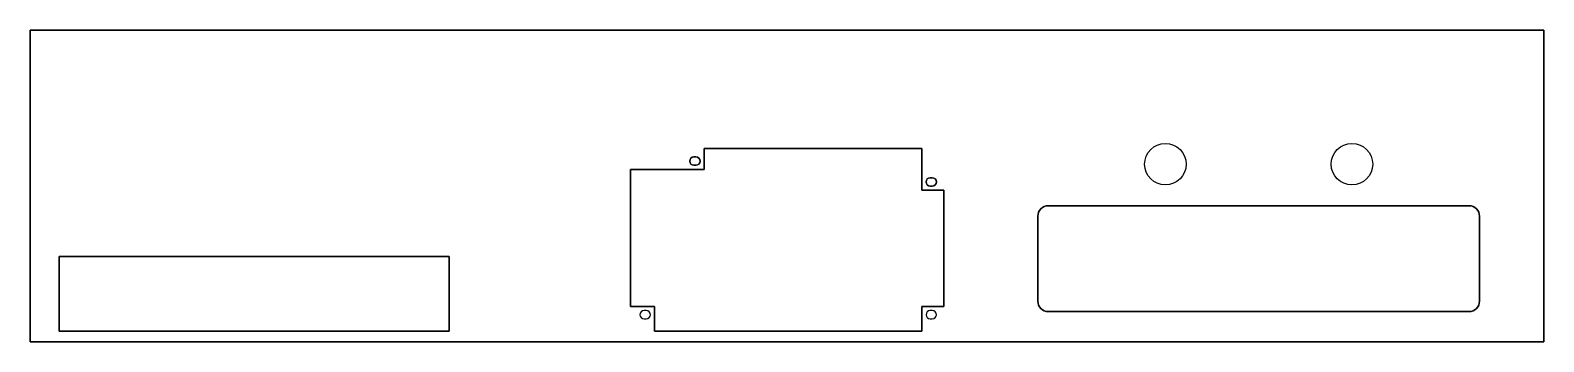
# Model space of a CAD drawing. Header units: millimetres. Extents: x -725 to 5, y -5 to 145.
import ezdxf

# ---------------------------------------------------------------- set-up
doc = ezdxf.new("R2010")
doc.units = ezdxf.units.MM
doc.layers.get('0').update_dxf_attribs({"linetype": 'CONTINUOUS'})

msp = doc.modelspace()

# ---------------------------------------------------------------- linework, layer by layer
for points in [[(5, 145), (-725, 145), (-725, -5), (5, -5)], [(-725, -5), (-725, 145), (5, 145), (5, -5)], [(-294.91, 0), (-423.91, 0), (-423.91, 12), (-435.41, 12), (-435.41, 78), (-399.91, 78), (-399.91, 88), (-294.91, 88), (-294.91, 68), (-284.41, 68), (-284.41, 12), (-294.91, 12)], [(-294.91, 0), (-294.91, 12), (-284.41, 12), (-284.41, 68), (-294.91, 68), (-294.91, 88), (-399.91, 88), (-399.91, 78), (-435.41, 78), (-435.41, 12), (-423.91, 12), (-423.91, 0)], [(-711, 0), (-711, 36), (-523, 36), (-523, 0)], [(-711, 0), (-523, 0), (-523, 36), (-711, 36)]]:
    msp.add_lwpolyline(points, close=True)
for points in [[(-404.91, 84), (-403.91, 84, -1), (-403.91, 80), (-404.91, 80, -1)], [(-403.91, 84), (-404.91, 84, 1), (-404.91, 80), (-403.91, 80, 1)], [(-290.91, 74), (-289.91, 74, -1), (-289.91, 70), (-290.91, 70, -1)], [(-289.91, 74), (-290.91, 74, 1), (-290.91, 70), (-289.91, 70, 1)], [(-239, 14.5), (-239, 55.5, -0.414214), (-234, 60.5), (-31, 60.5, -0.414214), (-26, 55.5), (-26, 14.5, -0.414214), (-31, 9.5), (-234, 9.5, -0.414214)], [(-239, 55.5), (-239, 14.5, 0.414214), (-234, 9.5), (-31, 9.5, 0.414214), (-26, 14.5), (-26, 55.5, 0.414214), (-31, 60.5), (-234, 60.5, 0.414214)], [(-428.91, 10, 1), (-428.91, 6), (-427.91, 6, 1), (-427.91, 10)], [(-428.91, 10, 1), (-428.91, 6), (-427.91, 6, 1), (-427.91, 10)], [(-290.91, 10, 1), (-290.91, 6), (-289.91, 6, 1), (-289.91, 10)], [(-290.91, 10, 1), (-290.91, 6), (-289.91, 6, 1), (-289.91, 10)]]:
    msp.add_lwpolyline(points, format="xyb", close=True)
for centre in [(-177.5, 80.5), (-177.5, 80.5), (-87.5, 80.5), (-87.5, 80.5)]:
    msp.add_circle(centre, 10)

doc.saveas('drawing.dxf')
